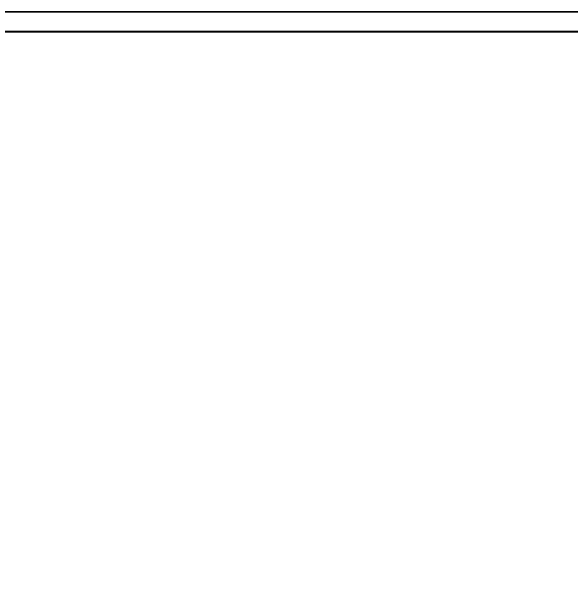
# Model space of a CAD drawing. Extents: x 337716 to 534539, y 642056 to 701458.
# Drawn here: x 394078 to 422258, y 671757 to 701458 of the extents above; entities that cross this region are included whole.
import ezdxf

# ---------------------------------------------------------------- set-up
doc = ezdxf.new("R2010")
doc.units = 0
doc.header["$LTSCALE"] = 1000
doc.header["$MEASUREMENT"] = 0
for name, color, linetype in [('DIM-箱柜', 3, 'CONTINUOUS'), ('SHEET_LINE', 6, 'CONTINUOUS'), ('TEL_TITLE', 7, 'CONTINUOUS')]:
    doc.layers.add(name, color=color, linetype=linetype)
doc.layers.add('内审要求修改2.10', color=6, linetype='CONTINUOUS', plot=False)

# ---------------------------------------------------------------- blocks, each defined once
blk = doc.blocks.new('SADF AGF AERG AER GER')
at = {"layer": 'DIM-箱柜'}
blk.add_lwpolyline([(-462149.7959025296, -1228514.088561067), (-378049.7959025296, -1228514.088561067), (-378049.7959025296, -1287914.088561067), (-462149.7959025296, -1287914.088561067)], close=True, dxfattribs=at)
blk = doc.blocks.new('A$C6873132B')
at = {"layer": 'DIM-箱柜'}
blk.add_blockref('SADF AGF AERG AER GER', (378049.7959025296, 1287914.088561068), dxfattribs=at)

msp = doc.modelspace()

# ---------------------------------------------------------------- linework, layer by layer
at = {"layer": 'SHEET_LINE', "const_width": 5}
msp.add_lwpolyline([(408388.9079674156, 701455.7389126688), (408388.9079674156, 701255.7389126688)], dxfattribs=at)
at = {"layer": 'TEL_TITLE'}
msp.add_lwpolyline([(366338.9079674156, 642055.7389126688), (450438.9079674156, 642055.7389126688), (450438.9079674156, 701455.7389126688), (366338.9079674156, 701455.7389126688)], close=True, dxfattribs=at)
at = {"layer": 'TEL_TITLE', "const_width": 100}
msp.add_lwpolyline([(368838.9079674156, 643055.7389126688), (449438.9079674156, 643055.7389126688), (449438.9079674156, 700455.7389126688), (368838.9079674156, 700455.7389126688)], close=True, dxfattribs=at)

# ---------------------------------------------------------------- block references
at = {"layer": 'DIM-箱柜'}
msp.add_blockref('SADF AGF AERG AER GER', (828488.7038699453, 1929969.827473736), dxfattribs=at)
at = {"layer": '内审要求修改2.10'}
msp.add_blockref('A$C6873132B', (450438.9079674156, 642055.7389126688), dxfattribs=at)

doc.saveas('drawing.dxf')
